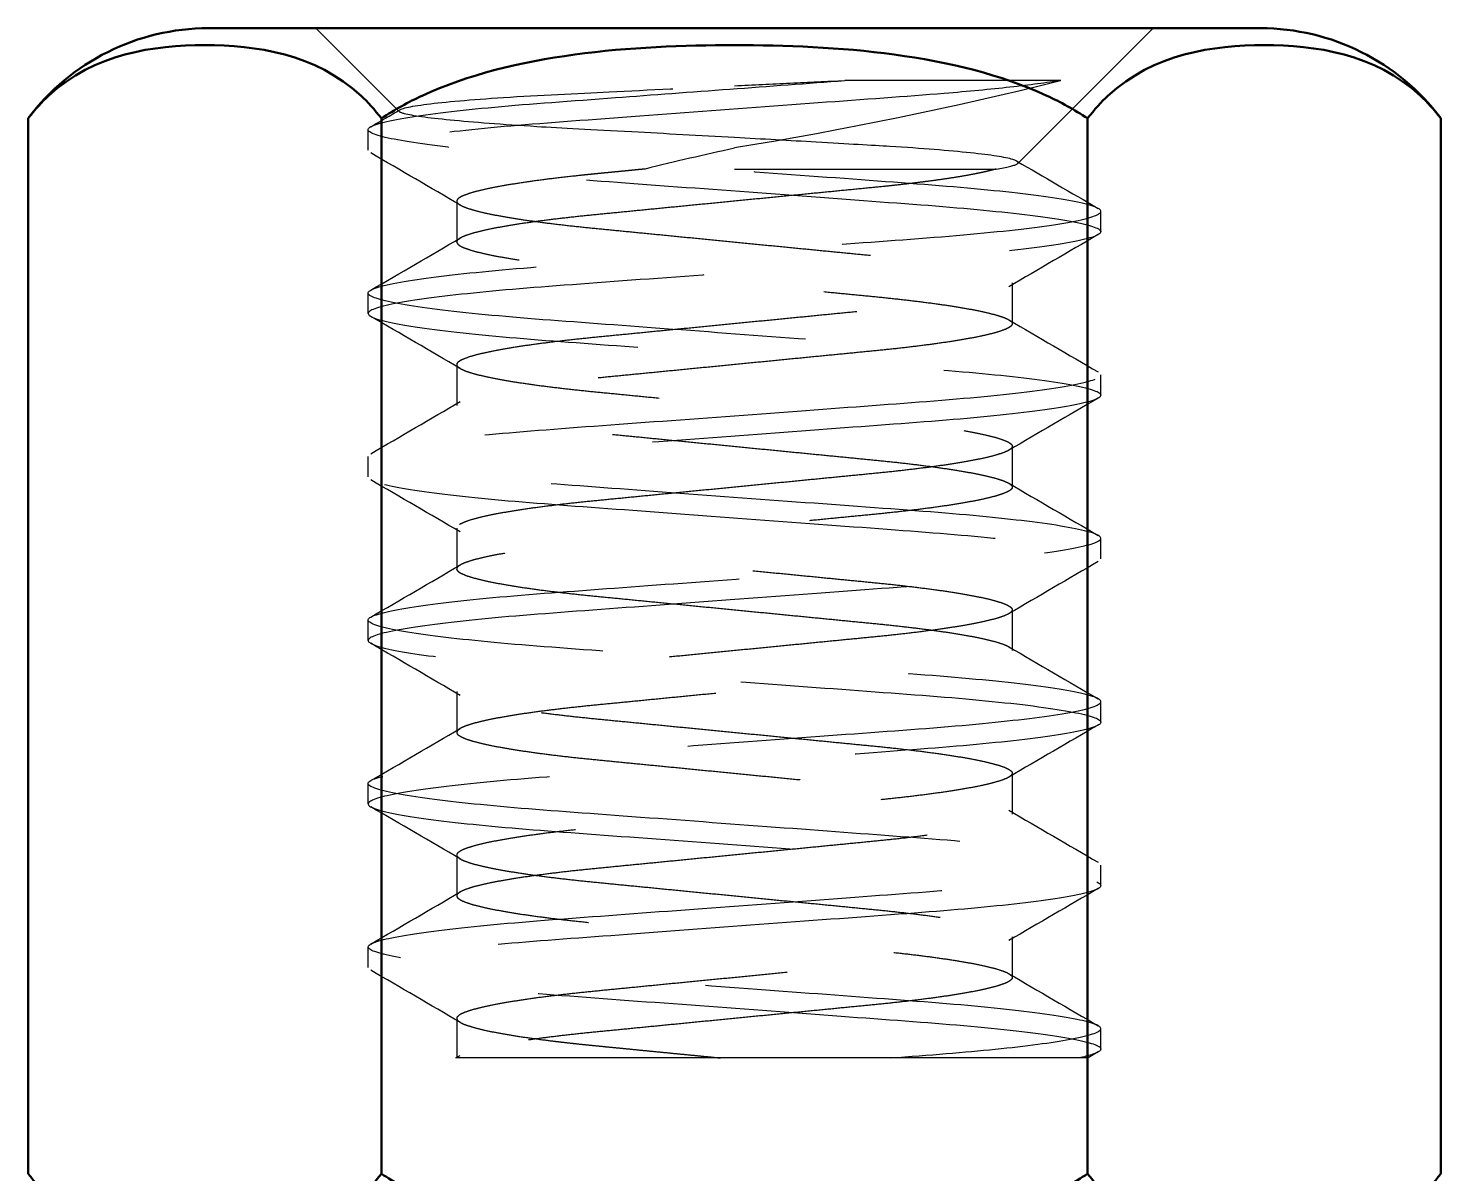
# Model space of a CAD drawing. Header units: millimetres. Extents: x 0 to 420, y 0 to 297.
# Drawn here: x 94.45 to 99.93, y 192.36 to 196.81 of the extents above; entities that cross this region are included whole.
import ezdxf

# ---------------------------------------------------------------- set-up
doc = ezdxf.new("R2010")
doc.units = ezdxf.units.MM
doc.header["$LTSCALE"] = 0.75
doc.linetypes.add('HIDDEN2', pattern=[4.7625, 3.175, -1.5875])
doc.layers.add('Hidden', color=7, linetype='HIDDEN2', lineweight=25)
doc.layers.add('Visible', color=7, linetype='Continuous', lineweight=50)

msp = doc.modelspace()

# ---------------------------------------------------------------- linework, layer by layer
at = {"layer": 'Hidden', "extrusion": (-1e-16, -1, 0)}
for p, q in [((95.7685, 196.6116), (95.5653, 196.8148)), ((98.6133, 196.6116), (98.8165, 196.8148)), ((95.8894, 196.4907), (95.7685, 196.6116)), ((98.4575, 196.6116), (97.6193, 196.6116)), ((98.6133, 196.6116), (98.2912, 196.2894)), ((95.7685, 196.3416), (95.7685, 196.4209)), ((96.1122, 196.1431), (96.1122, 195.9844)), ((98.6133, 196.0241), (98.6133, 196.1034)), ((98.2696, 195.8256), (98.2696, 195.6669)), ((95.7685, 195.7066), (95.7685, 195.7859)), ((96.1122, 195.5081), (96.1122, 195.3494)), ((98.6133, 195.3891), (98.6133, 195.4684)), ((95.7685, 195.0716), (95.7685, 195.1509)), ((98.2696, 195.1906), (98.2696, 195.0319)), ((96.1122, 194.8731), (96.1122, 194.7144)), ((98.6133, 194.7541), (98.6133, 194.8334)), ((98.2696, 194.5556), (98.2696, 194.3969)), ((95.7685, 194.4366), (95.7685, 194.5159)), ((96.1122, 194.2381), (96.1122, 194.0794)), ((98.6133, 194.1191), (98.6133, 194.1984)), ((98.2696, 193.9206), (98.2696, 193.7619)), ((95.7685, 193.8016), (95.7685, 193.8809)), ((96.1122, 193.6031), (96.1122, 193.4444)), ((98.6133, 193.4841), (98.6133, 193.5634)), ((98.2696, 193.2856), (98.2696, 193.1269)), ((95.7685, 193.1666), (95.7685, 193.2459)), ((96.1122, 192.9681), (96.1122, 192.8148)), ((98.6133, 192.8491), (98.6133, 192.9284)), ((96.1091, 192.8148), (96.1255, 192.8244)), ((97.7967, 192.8148), (96.1091, 192.8148)), ((98.5286, 192.8148), (97.7967, 192.8148)), ((98.6034, 192.8379), (98.5636, 192.8148))]:
    msp.add_line(p, q, dxfattribs=at)
at = {"layer": 'Hidden'}
for centre, radius, start, end in [((94.7747, 211.2951), 15.1379, 279.18259, 284.08005), ((99.4631, 185.774), 10.8157, 102.12697, 104.01238)]:
    msp.add_arc(centre, radius, start, end, dxfattribs=at)
for points, knots in [([(98.4575, 196.6116), (98.4041, 196.6028), (98.338, 196.5941), (98.185, 196.5772), (98.0993, 196.569), (97.8575, 196.5491), (97.6915, 196.5376), (97.3345, 196.511), (97.1466, 196.497), (96.775, 196.4694), (96.5954, 196.4565), (96.2806, 196.432), (96.1468, 196.419), (95.9292, 196.3916), (95.8498, 196.3775), (95.7644, 196.3509), (95.7572, 196.3396), (95.8135, 196.3141), (95.8766, 196.3006), (96.0681, 196.2728), (96.1965, 196.259), (96.4941, 196.2338), (96.6585, 196.2224), (97.0131, 196.196), (97.2004, 196.1821), (97.5715, 196.1545), (97.7514, 196.1412), (98.0698, 196.1173), (98.2068, 196.1044), (98.4322, 196.0772), (98.5163, 196.0631), (98.6127, 196.0363), (98.6252, 196.0247), (98.5787, 195.9995), (98.5207, 195.986), (98.3377, 195.9582), (98.212, 195.9442), (97.9184, 195.9186), (97.7556, 195.9073), (97.4035, 195.8811), (97.217, 195.8672), (96.8453, 195.8396), (96.6638, 195.8261), (96.3412, 195.8021), (96.2015, 195.7895), (95.9691, 195.7625), (95.8806, 195.7484), (95.7744, 195.7214), (95.757, 195.7095), (95.7946, 195.6845), (95.8482, 195.6711), (96.0224, 195.6434), (96.144, 195.6293), (96.4316, 195.6035), (96.5926, 195.5923), (96.9421, 195.5663), (97.1276, 195.5525), (97.4998, 195.5248), (97.6828, 195.5112), (98.0099, 195.4869), (98.1524, 195.4747), (98.3918, 195.4479), (98.4846, 195.4338), (98.601, 195.4065), (98.6235, 195.3944), (98.5949, 195.3696), (98.5459, 195.3563), (98.3806, 195.3287), (98.2633, 195.3146), (97.982, 195.2885), (97.8227, 195.2773), (97.4759, 195.2515), (97.2914, 195.2378), (96.9189, 195.2101), (96.7346, 195.1964), (96.4032, 195.1717), (96.2579, 195.1599), (96.0115, 195.1332), (95.9146, 195.1192), (95.788, 195.0917), (95.7605, 195.0791), (95.7802, 195.0545), (95.8247, 195.0414), (95.9812, 195.0139), (96.0943, 194.9998), (96.3694, 194.9735), (96.5271, 194.9622), (96.8712, 194.9366), (97.0546, 194.9229), (97.4271, 194.8952), (97.6126, 194.8814), (97.9482, 194.8565), (98.0962, 194.8449), (98.3491, 194.8184), (98.4498, 194.8045), (98.586, 194.7768), (98.6185, 194.7637), (98.6071, 194.7393), (98.5668, 194.7263), (98.4199, 194.6992), (98.3131, 194.6853), (98.0499, 194.6591), (97.8972, 194.6479), (97.5536, 194.6223), (97.3646, 194.6082), (96.9911, 194.5804), (96.81, 194.567), (96.4707, 194.5417), (96.316, 194.5302), (96.0524, 194.5034), (95.947, 194.4893), (95.8066, 194.4621), (95.7703, 194.4492), (95.7668, 194.4252), (95.8025, 194.412), (95.9439, 194.3843), (96.0471, 194.3704), (96.3042, 194.344), (96.4542, 194.3326), (96.7924, 194.3075), (96.9787, 194.2936), (97.351, 194.2659), (97.5336, 194.2523), (97.8759, 194.2268), (98.0325, 194.2155), (98.3034, 194.189), (98.4136, 194.1749), (98.5642, 194.1475), (98.6056, 194.1344), (98.6194, 194.11), (98.5883, 194.0971), (98.4548, 194.0694), (98.3552, 194.0554), (98.1041, 194.0289), (97.9568, 194.0173), (97.6225, 193.9924), (97.4373, 193.9786), (97.0647, 193.9509), (96.8811, 193.9373), (96.5362, 193.9116), (96.378, 193.9004), (96.1011, 193.8741), (95.9868, 193.86), (95.8278, 193.8325), (95.7821, 193.8193), (95.7597, 193.7946), (95.7859, 193.7822), (95.9096, 193.7547), (96.0052, 193.7407), (96.2496, 193.714), (96.3941, 193.7021), (96.7243, 193.6775), (96.9083, 193.6638), (97.2807, 193.6361), (97.4655, 193.6224), (97.8131, 193.5965), (97.9729, 193.5853), (98.256, 193.5593), (98.3746, 193.5452), (98.5425, 193.5176), (98.5928, 193.5043), (98.624, 193.4794), (98.603, 193.4674), (98.4895, 193.4402), (98.398, 193.4261), (98.1606, 193.3992), (98.0189, 193.3869), (97.6931, 193.3627), (97.5106, 193.3491), (97.1385, 193.3214), (96.9526, 193.3076), (96.6024, 193.2815), (96.4409, 193.2703), (96.1515, 193.2446), (96.0287, 193.2305), (95.8519, 193.2027), (95.797, 193.1894), (95.7568, 193.1643), (95.7727, 193.1525), (95.8761, 193.1256), (95.9633, 193.1115), (96.1937, 193.0844), (96.3325, 193.0717), (96.6539, 193.0478), (96.835, 193.0343), (97.2065, 193.0067), (97.3932, 192.9928), (97.7461, 192.9665), (97.9093, 192.9552), (98.2046, 192.9297), (98.3315, 192.9157), (98.5169, 192.8879), (98.5762, 192.8744), (98.6156, 192.854), (98.6173, 192.847), (98.5939, 192.8315), (98.568, 192.8232), (98.5286, 192.8148)], [0.000002, 0.000002, 0.000002, 0.000002, 0.035318, 0.035318, 0.069792, 0.069792, 0.124002, 0.124002, 0.17999, 0.17999, 0.237158, 0.237158, 0.291801, 0.291801, 0.348578, 0.348578, 0.403782, 0.403782, 0.459082, 0.459082, 0.515915, 0.515915, 0.57023, 0.57023, 0.626145, 0.626145, 0.682961, 0.682961, 0.737536, 0.737536, 0.794238, 0.794238, 0.849899, 0.849899, 0.905145, 0.905145, 0.962573, 0.962573, 1.017084, 1.017084, 1.072972, 1.072972, 1.129846, 1.129846, 1.18425, 1.18425, 1.240711, 1.240711, 1.296665, 1.296665, 1.351694, 1.351694, 1.40889, 1.40889, 1.463476, 1.463476, 1.51915, 1.51915, 1.575963, 1.575963, 1.630228, 1.630228, 1.686489, 1.686489, 1.742839, 1.742839, 1.797698, 1.797698, 1.85471, 1.85471, 1.909468, 1.909468, 1.964974, 1.964974, 2.021772, 2.021772, 2.075993, 2.075993, 2.132099, 2.132099, 2.188929, 2.188929, 2.243665, 2.243665, 2.300543, 2.300543, 2.355559, 2.355559, 2.410948, 2.410948, 2.467773, 2.467773, 2.522042, 2.522042, 2.57804, 2.57804, 2.635408, 2.635408, 2.69007, 2.69007, 2.745922, 2.745922, 2.8004, 2.8004, 2.857792, 2.857792, 2.913002, 2.913002, 2.968629, 2.968629, 3.025295, 3.025295, 3.079836, 3.079836, 3.136616, 3.136616, 3.192496, 3.192496, 3.246777, 3.246777, 3.303574, 3.303574, 3.358839, 3.358839, 3.414009, 3.414009, 3.47075, 3.47075, 3.525358, 3.525358, 3.582492, 3.582492, 3.638444, 3.638444, 3.69262, 3.69262, 3.74936, 3.74936, 3.804707, 3.804707, 3.859569, 3.859569, 3.916407, 3.916407, 3.971104, 3.971104, 4.027714, 4.027714, 4.083788, 4.083788, 4.137943, 4.137943, 4.194667, 4.194667, 4.250145, 4.250145, 4.304773, 4.304773, 4.36176, 4.36176, 4.416593, 4.416593, 4.472746, 4.472746, 4.528989, 4.528989, 4.583214, 4.583214, 4.639966, 4.639966, 4.695626, 4.695626, 4.75011, 4.75011, 4.807294, 4.807294, 4.862311, 4.862311, 4.918097, 4.918097, 4.97455, 4.97455, 5.028943, 5.028943, 5.085771, 5.085771, 5.141657, 5.141657, 5.196095, 5.196095, 5.253525, 5.253525, 5.30877, 5.30877, 5.342596, 5.342596, 5.377486, 5.377486, 5.377486, 5.377486]), ([(97.7967, 192.8148), (97.948, 192.826), (98.0856, 192.8367), (98.3255, 192.8613), (98.424, 192.8743), (98.5695, 192.9012), (98.6101, 192.9147), (98.616, 192.9387), (98.5845, 192.9512), (98.4534, 192.9783), (98.3527, 192.9924), (98.0958, 193.0194), (97.9428, 193.0312), (97.6064, 193.0563), (97.4268, 193.0696), (97.0544, 193.0973), (96.8651, 193.1114), (96.5178, 193.1373), (96.3621, 193.1484), (96.0924, 193.1744), (95.982, 193.1883), (95.8232, 193.2159), (95.7777, 193.2296), (95.7622, 193.2539), (95.7889, 193.266), (95.9104, 193.2929), (96.0065, 193.307), (96.2564, 193.3342), (96.4077, 193.3464), (96.7412, 193.3712), (96.9192, 193.3845), (97.2901, 193.4121), (97.4797, 193.4262), (97.8305, 193.4523), (97.9892, 193.4635), (98.2653, 193.4893), (98.3793, 193.503), (98.5468, 193.5307), (98.597, 193.5444), (98.6223, 193.5691), (98.6004, 193.5809), (98.4882, 193.6075), (98.3968, 193.6216), (98.154, 193.6491), (98.0043, 193.6617), (97.6738, 193.6863), (97.4974, 193.6994), (97.1281, 193.7269), (96.9384, 193.741), (96.5842, 193.7673), (96.4225, 193.7786), (96.1403, 193.8042), (96.023, 193.8178), (95.8474, 193.8455), (95.7924, 193.8593), (95.7579, 193.8843), (95.7753, 193.8958), (95.8785, 193.9223), (95.9655, 193.9363), (96.2015, 193.964), (96.3495, 193.9771), (96.6772, 194.0015), (96.852, 194.0145), (97.2196, 194.0418), (97.4092, 194.0559), (97.7665, 194.0825), (97.9311, 194.0939), (98.2188, 194.1193), (98.3392, 194.1329), (98.5223, 194.1606), (98.5815, 194.1744), (98.6247, 194.1997), (98.6114, 194.211), (98.5164, 194.2374), (98.4335, 194.2513), (98.206, 194.2789), (98.0627, 194.2923), (97.7422, 194.3162), (97.5695, 194.329), (97.2044, 194.3562), (97.0149, 194.3703), (96.6539, 194.3971), (96.4857, 194.4088), (96.1912, 194.4339), (96.0673, 194.4474), (95.8745, 194.4752), (95.81, 194.4892), (95.7572, 194.5149), (95.7659, 194.5261), (95.8522, 194.5522), (95.9306, 194.5661), (96.1501, 194.5938), (96.2902, 194.6073), (96.6055, 194.6314), (96.7762, 194.6438), (97.1382, 194.6708), (97.3262, 194.6848), (97.6837, 194.7114), (97.8502, 194.723), (98.154, 194.7478), (98.2865, 194.7616), (98.4878, 194.7893), (98.5561, 194.803), (98.6228, 194.8287), (98.6211, 194.8399), (98.547, 194.8661), (98.4727, 194.8802), (98.2636, 194.9078), (98.133, 194.921), (97.8253, 194.9457), (97.6498, 194.958), (97.2818, 194.9854), (97.0932, 194.9995), (96.7332, 195.0262), (96.5648, 195.0382), (96.2557, 195.0627), (96.1197, 195.0764), (95.9101, 195.1041), (95.8372, 195.1178), (95.7616, 195.1437), (95.7585, 195.1549), (95.8229, 195.1809), (95.8928, 195.195), (96.0945, 195.2226), (96.2221, 195.2359), (96.5238, 195.2609), (96.6959, 195.2729), (97.0607, 195.3), (97.2498, 195.3141), (97.6123, 195.341), (97.7827, 195.3534), (98.0971, 195.3775), (98.2365, 195.3911), (98.4545, 195.4188), (98.532, 195.4326), (98.6166, 195.4587), (98.6245, 195.4699), (98.5699, 195.4956), (98.5045, 195.5097), (98.3104, 195.5375), (98.1859, 195.5509), (97.8902, 195.576), (97.7215, 195.5877), (97.3599, 195.6146), (97.1705, 195.6287), (96.8055, 195.6559), (96.6332, 195.6686), (96.3137, 195.6925), (96.171, 195.7059), (95.945, 195.7336), (95.863, 195.7475), (95.7695, 195.7738), (95.7571, 195.7851), (95.8022, 195.8105), (95.8632, 195.8246), (96.0499, 195.8524), (96.1713, 195.8659), (96.4611, 195.8913), (96.6268, 195.9027), (96.9851, 195.9294), (97.1748, 195.9435), (97.5417, 195.9708), (97.7158, 195.9837), (98.0402, 196.0079), (98.186, 196.0209), (98.4195, 196.0485), (98.5058, 196.0625), (98.6075, 196.0889), (98.6241, 196.1004), (98.588, 196.1255), (98.5323, 196.1393), (98.3553, 196.167), (98.2374, 196.1806), (97.9543, 196.2062), (97.792, 196.2175), (97.4373, 196.2439), (97.2476, 196.258), (96.8786, 196.2854), (96.7024, 196.2985), (96.3724, 196.3231), (96.2231, 196.3358), (95.9815, 196.3633), (95.8908, 196.3773), (95.7803, 196.404), (95.7591, 196.4157), (95.7861, 196.4404), (95.8372, 196.4541), (96.0061, 196.4819), (96.1207, 196.4956), (96.3978, 196.5213), (96.5571, 196.5325), (96.8723, 196.556), (97.022, 196.5671), (97.3243, 196.5896), (97.475, 196.6008), (97.6193, 196.6116)], [0, 0, 0, 0, 0.050282, 0.050282, 0.10263, 0.10263, 0.159334, 0.159334, 0.213574, 0.213574, 0.269864, 0.269864, 0.325659, 0.325659, 0.380522, 0.380522, 0.437545, 0.437545, 0.491972, 0.491972, 0.547478, 0.547478, 0.604122, 0.604122, 0.658225, 0.658225, 0.714317, 0.714317, 0.770509, 0.770509, 0.825203, 0.825203, 0.882043, 0.882043, 0.936643, 0.936643, 0.991983, 0.991983, 1.048613, 1.048613, 1.102675, 1.102675, 1.158613, 1.158613, 1.215284, 1.215284, 1.269857, 1.269857, 1.326565, 1.326565, 1.381423, 1.381423, 1.436647, 1.436647, 1.493306, 1.493306, 1.547416, 1.547416, 1.603247, 1.603247, 1.660456, 1.660456, 1.714956, 1.714956, 1.771583, 1.771583, 1.826767, 1.826767, 1.881925, 1.881925, 1.938654, 1.938654, 1.99289, 1.99289, 2.048665, 2.048665, 2.105375, 2.105375, 2.159819, 2.159819, 2.216383, 2.216383, 2.272057, 2.272057, 2.327173, 2.327173, 2.384465, 2.384465, 2.438927, 2.438927, 2.494685, 2.494685, 2.551473, 2.551473, 2.605767, 2.605767, 2.661777, 2.661777, 2.715974, 2.715974, 2.772741, 2.772741, 2.828148, 2.828148, 2.882982, 2.882982, 2.939885, 2.939885, 2.994642, 2.994642, 3.051174, 3.051174, 3.107318, 3.107318, 3.161513, 3.161513, 3.218275, 3.218275, 3.273825, 3.273825, 3.328445, 3.328445, 3.385508, 3.385508, 3.440413, 3.440413, 3.496506, 3.496506, 3.552828, 3.552828, 3.607117, 3.607117, 3.663917, 3.663917, 3.719659, 3.719659, 3.774156, 3.774156, 3.831429, 3.831429, 3.886528, 3.886528, 3.942278, 3.942278, 3.998821, 3.998821, 4.053299, 4.053299, 4.110185, 4.110185, 4.166165, 4.166165, 4.22064, 4.22064, 4.278169, 4.278169, 4.333507, 4.333507, 4.389023, 4.389023, 4.445829, 4.445829, 4.500501, 4.500501, 4.557365, 4.557365, 4.61339, 4.61339, 4.667717, 4.667717, 4.724595, 4.724595, 4.780008, 4.780008, 4.835123, 4.835123, 4.892023, 4.892023, 4.946782, 4.946782, 5.003754, 5.003754, 5.059877, 5.059877, 5.114141, 5.114141, 5.170983, 5.170983, 5.226504, 5.226504, 5.281346, 5.281346, 5.32683, 5.32683, 5.372405, 5.372405, 5.372405, 5.372405]), ([(97.1909, 196.3901), (97.0567, 196.3976), (96.922, 196.4049), (96.64, 196.4201), (96.5176, 196.4264), (96.2895, 196.4404), (96.1754, 196.4491), (95.9994, 196.4663), (95.9391, 196.4747), (95.8937, 196.4867), (95.8869, 196.4904), (95.8908, 196.5023), (95.9276, 196.511), (96.0663, 196.5286), (96.1671, 196.5374), (96.4332, 196.5548), (96.5807, 196.5615), (96.8588, 196.5753), (97.0235, 196.5833), (97.1909, 196.5913)], [-0.2931947, -0.2931947, -0.2931947, -0.2931947, -0.2729539, -0.2729539, -0.2490881, -0.2490881, -0.2152153, -0.2152153, -0.1815403, -0.1815403, -0.1638761, -0.1638761, -0.1274616, -0.1274616, -0.0908505, -0.0908505, -0.0503262, -0.0503262, -0.000001, -0.000001, -0.000001, -0.000001]), ([(97.1909, 196.5913), (97.2629, 196.5948), (97.3352, 196.5982), (97.4786, 196.605), (97.5497, 196.6083), (97.6193, 196.6116)], [-0.0432802, -0.0432802, -0.0432802, -0.0432802, -0.02165021, -0.02165021, -0.00000099, -0.00000099, -0.00000099, -0.00000099]), ([(98.2064, 196.2679), (98.2492, 196.2745), (98.2764, 196.2808), (98.297, 196.292), (98.2952, 196.2979), (98.243, 196.3135), (98.1872, 196.3222), (98.0249, 196.3394), (97.9185, 196.3478), (97.7265, 196.3595), (97.6306, 196.365), (97.4053, 196.378), (97.2988, 196.384), (97.1909, 196.3901)], [-0.3362138, -0.3362138, -0.3362138, -0.3362138, -0.2703814, -0.2703814, -0.2118044, -0.2118044, -0.1424242, -0.1424242, -0.07128, -0.07128, -0.0324576, -0.0324576, -0.000001, -0.000001, -0.000001, -0.000001]), ([(97.1909, 196.2679), (97.3014, 196.2679), (97.4112, 196.2679), (97.6219, 196.2679), (97.7215, 196.2678), (97.9022, 196.2679), (97.9822, 196.2679), (98.1161, 196.2679), (98.1691, 196.2678), (98.2064, 196.2679)], [-0.1325912, -0.1325912, -0.1325912, -0.1325912, -0.099444, -0.099444, -0.066296, -0.066296, -0.033148, -0.033148, -0.000001, -0.000001, -0.000001, -0.000001])]:
    msp.add_open_spline(points, degree=3, knots=knots, dxfattribs=at)
for points in [[(95.7784, 196.4321), (95.8164, 196.4542), (95.8544, 196.4763), (95.8924, 196.4984)], [(96.1255, 196.1281), (96.0099, 196.1957), (95.8942, 196.2631), (95.7784, 196.3304)], [(98.2875, 196.2987), (98.3927, 196.2372), (98.4981, 196.1758), (98.6034, 196.1146)], [(95.7784, 195.7971), (95.8942, 195.8644), (96.0099, 195.9318), (96.1255, 195.9994)], [(98.6034, 196.0129), (98.4876, 195.9456), (98.3719, 195.8782), (98.2563, 195.8106)], [(96.1255, 195.4931), (96.0099, 195.5607), (95.8942, 195.6281), (95.7784, 195.6954)], [(98.2563, 195.6819), (98.3719, 195.6143), (98.4876, 195.5469), (98.6034, 195.4796)], [(98.6034, 195.3779), (98.4876, 195.3106), (98.3719, 195.2432), (98.2563, 195.1756)], [(95.7784, 195.1621), (95.8942, 195.2294), (96.0099, 195.2968), (96.1255, 195.3644)], [(96.1255, 194.8581), (96.0099, 194.9257), (95.8942, 194.9931), (95.7784, 195.0604)], [(98.2563, 195.0469), (98.3719, 194.9793), (98.4876, 194.9119), (98.6034, 194.8446)], [(95.7784, 194.5271), (95.8942, 194.5944), (96.0099, 194.6618), (96.1255, 194.7294)], [(98.6034, 194.7429), (98.4876, 194.6756), (98.3719, 194.6082), (98.2563, 194.5406)], [(96.1255, 194.2231), (96.0099, 194.2907), (95.8942, 194.3581), (95.7784, 194.4254)], [(98.2563, 194.4119), (98.3719, 194.3443), (98.4876, 194.2769), (98.6034, 194.2096)], [(95.7784, 193.8921), (95.8942, 193.9594), (96.0099, 194.0268), (96.1255, 194.0944)], [(98.6034, 194.1079), (98.4876, 194.0406), (98.3719, 193.9732), (98.2563, 193.9056)], [(96.1255, 193.5881), (96.0099, 193.6557), (95.8942, 193.7231), (95.7784, 193.7904)], [(98.2563, 193.7769), (98.3719, 193.7093), (98.4876, 193.6419), (98.6034, 193.5746)], [(95.7784, 193.2571), (95.8942, 193.3244), (96.0099, 193.3918), (96.1255, 193.4594)], [(98.6034, 193.4729), (98.4876, 193.4056), (98.3719, 193.3382), (98.2563, 193.2706)], [(96.1255, 192.9531), (96.0099, 193.0207), (95.8942, 193.0881), (95.7784, 193.1554)], [(98.2563, 193.1419), (98.3719, 193.0743), (98.4876, 193.0069), (98.6034, 192.9396)], [(98.5636, 192.8148), (98.5636, 192.8148), (98.5519, 192.8148), (98.5286, 192.8148)]]:
    msp.add_open_spline(points, degree=3, dxfattribs=at)
for points, weights, knots in [([(98.2064, 196.2679), (98.0729, 196.2297), (97.7303, 196.196), (97.1909, 196.1431), (96.6516, 196.0902), (96.1122, 196.0373), (96.1122, 195.9844), (96.1122, 195.9315), (96.6516, 195.8785), (97.1909, 195.8256), (97.7303, 195.7727), (98.2696, 195.7198), (98.2696, 195.6669), (98.2696, 195.614), (97.7303, 195.561), (97.1909, 195.5081), (96.6516, 195.4552), (96.1122, 195.4023), (96.1122, 195.3494), (96.1122, 195.2965), (96.6516, 195.2435), (97.1909, 195.1906), (97.7303, 195.1377), (98.2696, 195.0848), (98.2696, 195.0319), (98.2696, 194.979), (97.7303, 194.926), (97.1909, 194.8731), (96.6516, 194.8202), (96.1122, 194.7673), (96.1122, 194.7144), (96.1122, 194.6615), (96.6516, 194.6085), (97.1909, 194.5556), (97.7303, 194.5027), (98.2696, 194.4498), (98.2696, 194.3969), (98.2696, 194.344), (97.7303, 194.291), (97.1909, 194.2381), (96.6516, 194.1852), (96.1122, 194.1323), (96.1122, 194.0794), (96.1122, 194.0265), (96.6516, 193.9735), (97.1909, 193.9206), (97.7303, 193.8677), (98.2696, 193.8148), (98.2696, 193.7619), (98.2696, 193.709), (97.7303, 193.656), (97.1909, 193.6031), (96.6516, 193.5502), (96.1122, 193.4973), (96.1122, 193.4444), (96.1122, 193.3915), (96.6516, 193.3385), (97.1909, 193.2856), (97.7303, 193.2327), (98.2696, 193.1798), (98.2696, 193.1269), (98.2696, 193.074), (97.7303, 193.021), (97.1909, 192.9681), (96.6516, 192.9152), (96.1477, 192.8658), (96.114, 192.8148)], [0.940574822065, 0.910505680802, 1, 0.866025403784, 1, 0.866025403784, 1, 0.866025403784, 1, 0.866025403784, 1, 0.866025403784, 1, 0.866025403784, 1, 0.866025403784, 1, 0.866025403784, 1, 0.866025403784, 1, 0.866025403784, 1, 0.866025403784, 1, 0.866025403784, 1, 0.866025403784, 1, 0.866025403784, 1, 0.866025403784, 1, 0.866025403784, 1, 0.866025403784, 1, 0.866025403784, 1, 0.866025403784, 1, 0.866025403784, 1, 0.866025403784, 1, 0.866025403784, 1, 0.866025403784, 1, 0.866025403784, 1, 0.866025403784, 1, 0.866025403784, 1, 0.866025403784, 1, 0.866025403784, 1, 0.866025403784, 1, 0.866025403784, 1, 0.866025403784, 1, 0.873717979399, 0.985498235939], [0.0972084, 0.0972084, 0.0972084, 0.1041667, 0.1041667, 0.1145833, 0.1145833, 0.125, 0.125, 0.1354167, 0.1354167, 0.1458333, 0.1458333, 0.15625, 0.15625, 0.1666667, 0.1666667, 0.1770833, 0.1770833, 0.1875, 0.1875, 0.1979167, 0.1979167, 0.2083333, 0.2083333, 0.21875, 0.21875, 0.2291667, 0.2291667, 0.2395833, 0.2395833, 0.25, 0.25, 0.2604167, 0.2604167, 0.2708333, 0.2708333, 0.28125, 0.28125, 0.2916667, 0.2916667, 0.3020833, 0.3020833, 0.3125, 0.3125, 0.3229167, 0.3229167, 0.3333333, 0.3333333, 0.34375, 0.34375, 0.3541667, 0.3541667, 0.3645833, 0.3645833, 0.375, 0.375, 0.3854167, 0.3854167, 0.3958333, 0.3958333, 0.40625, 0.40625, 0.4166667, 0.4166667, 0.4270833, 0.4270833, 0.4369019, 0.4369019, 0.4369019]), ([(96.8442, 196.2679), (96.7436, 196.258), (96.6516, 196.249), (96.1122, 196.196), (96.1122, 196.1431), (96.1122, 196.0902), (96.6516, 196.0373), (97.1909, 195.9844), (97.7303, 195.9315), (98.2696, 195.8785), (98.2696, 195.8256), (98.2696, 195.7727), (97.7303, 195.7198), (97.1909, 195.6669), (96.6516, 195.614), (96.1122, 195.561), (96.1122, 195.5081), (96.1122, 195.4552), (96.6516, 195.4023), (97.1909, 195.3494), (97.7303, 195.2965), (98.2696, 195.2435), (98.2696, 195.1906), (98.2696, 195.1377), (97.7303, 195.0848), (97.1909, 195.0319), (96.6516, 194.979), (96.1122, 194.926), (96.1122, 194.8731), (96.1122, 194.8202), (96.6516, 194.7673), (97.1909, 194.7144), (97.7303, 194.6615), (98.2696, 194.6085), (98.2696, 194.5556), (98.2696, 194.5027), (97.7303, 194.4498), (97.1909, 194.3969), (96.6516, 194.344), (96.1122, 194.291), (96.1122, 194.2381), (96.1122, 194.1852), (96.6516, 194.1323), (97.1909, 194.0794), (97.7303, 194.0265), (98.2696, 193.9735), (98.2696, 193.9206), (98.2696, 193.8677), (97.7303, 193.8148), (97.1909, 193.7619), (96.6516, 193.709), (96.1122, 193.656), (96.1122, 193.6031), (96.1122, 193.5502), (96.6516, 193.4973), (97.1909, 193.4444), (97.7303, 193.3915), (98.2696, 193.3385), (98.2696, 193.2856), (98.2696, 193.2327), (97.7303, 193.1798), (97.1909, 193.1269), (96.6516, 193.074), (96.1122, 193.021), (96.1122, 192.9681), (96.1122, 192.9152), (96.6516, 192.8623), (96.8765, 192.8402), (97.136, 192.8148)], [0.958435398186, 0.974280095017, 1, 0.866025403784, 1, 0.866025403784, 1, 0.866025403784, 1, 0.866025403784, 1, 0.866025403784, 1, 0.866025403784, 1, 0.866025403784, 1, 0.866025403784, 1, 0.866025403784, 1, 0.866025403784, 1, 0.866025403784, 1, 0.866025403784, 1, 0.866025403784, 1, 0.866025403784, 1, 0.866025403784, 1, 0.866025403784, 1, 0.866025403784, 1, 0.866025403784, 1, 0.866025403784, 1, 0.866025403784, 1, 0.866025403784, 1, 0.866025403784, 1, 0.866025403784, 1, 0.866025403784, 1, 0.866025403784, 1, 0.866025403784, 1, 0.866025403784, 1, 0.866025403784, 1, 0.866025403784, 1, 0.866025403784, 1, 0.866025403784, 1, 0.866025403784, 1, 0.939380017538, 0.933617931685], [0.1125836, 0.1125836, 0.1125836, 0.1145833, 0.1145833, 0.125, 0.125, 0.1354167, 0.1354167, 0.1458333, 0.1458333, 0.15625, 0.15625, 0.1666667, 0.1666667, 0.1770833, 0.1770833, 0.1875, 0.1875, 0.1979167, 0.1979167, 0.2083333, 0.2083333, 0.21875, 0.21875, 0.2291667, 0.2291667, 0.2395833, 0.2395833, 0.25, 0.25, 0.2604167, 0.2604167, 0.2708333, 0.2708333, 0.28125, 0.28125, 0.2916667, 0.2916667, 0.3020833, 0.3020833, 0.3125, 0.3125, 0.3229167, 0.3229167, 0.3333333, 0.3333333, 0.34375, 0.34375, 0.3541667, 0.3541667, 0.3645833, 0.3645833, 0.375, 0.375, 0.3854167, 0.3854167, 0.3958333, 0.3958333, 0.40625, 0.40625, 0.4166667, 0.4166667, 0.4270833, 0.4270833, 0.4375, 0.4375, 0.4479167, 0.4479167, 0.4526299, 0.4526299, 0.4526299])]:
    msp.add_rational_spline(points, weights, degree=2, knots=knots, dxfattribs=at)
at = {"layer": 'Visible', "extrusion": (-1e-16, -1, 0)}
for p, q in [((99.2333, 196.8148), (95.1485, 196.8148)), ((94.4485, 196.4648), (94.4485, 192.3648)), ((95.8197, 196.4648), (95.8197, 192.3648)), ((98.5621, 196.4648), (98.5621, 192.3648)), ((99.9333, 196.4648), (99.9333, 192.3648))]:
    msp.add_line(p, q, dxfattribs=at)
at = {"layer": 'Visible', "extrusion": (0, 0, -1)}
for centre, start, end in [((-95.1485, 195.9398), 36.8699, 90), ((-99.2333, 195.9398), 90, 143.1301)]:
    msp.add_arc(centre, 0.875, start, end, dxfattribs=at)
at = {"layer": 'Visible'}
for points, knots in [([(95.8197, 196.4648), (95.7937, 196.4984), (95.7665, 196.5287), (95.5635, 196.717), (95.3295, 196.7491), (94.9387, 196.7491), (94.7047, 196.717), (94.5017, 196.5287), (94.4745, 196.4984), (94.4485, 196.4648)], [-0.5239893, -0.5239893, -0.5239893, -0.5239893, -0.5069652, -0.5069652, -0.3897115, -0.3897115, -0.2724577, -0.2724577, -0.2554337, -0.2554337, -0.2554337, -0.2554337]), ([(98.5621, 196.4648), (98.5101, 196.4984), (98.4557, 196.5287), (98.0497, 196.717), (97.5818, 196.7491), (96.8001, 196.7491), (96.3321, 196.717), (95.9261, 196.5287), (95.8717, 196.4984), (95.8197, 196.4648)], [0.2554337, 0.2554337, 0.2554337, 0.2554337, 0.2724577, 0.2724577, 0.3897115, 0.3897115, 0.5069652, 0.5069652, 0.5239893, 0.5239893, 0.5239893, 0.5239893]), ([(99.9333, 196.4648), (99.9073, 196.4984), (99.8801, 196.5287), (99.6771, 196.717), (99.4431, 196.7491), (99.0523, 196.7491), (98.8183, 196.717), (98.6153, 196.5287), (98.5881, 196.4984), (98.5621, 196.4648)], [0.2554337, 0.2554337, 0.2554337, 0.2554337, 0.2724577, 0.2724577, 0.3897115, 0.3897115, 0.5069652, 0.5069652, 0.5239893, 0.5239893, 0.5239893, 0.5239893]), ([(94.4485, 192.3648), (94.4745, 192.3311), (94.5017, 192.3008), (94.7047, 192.1125), (94.9387, 192.0804), (95.1341, 192.0804), (95.3295, 192.0804), (95.5635, 192.1125), (95.7665, 192.3008), (95.7937, 192.3311), (95.8197, 192.3648)], [0.6451452, 0.6451452, 0.6451452, 0.6451452, 0.6621692, 0.6621692, 0.779423, 0.779423, 0.779423, 0.8966767, 0.8966767, 0.9137008, 0.9137008, 0.9137008, 0.9137008]), ([(95.8197, 192.3648), (95.8717, 192.3311), (95.9261, 192.3008), (96.3321, 192.1125), (96.8001, 192.0804), (97.1909, 192.0804), (97.5818, 192.0804), (98.0497, 192.1125), (98.4557, 192.3008), (98.5101, 192.3311), (98.5621, 192.3648)], [0.6451452, 0.6451452, 0.6451452, 0.6451452, 0.6621692, 0.6621692, 0.779423, 0.779423, 0.779423, 0.8966767, 0.8966767, 0.9137008, 0.9137008, 0.9137008, 0.9137008]), ([(98.5621, 192.3648), (98.5881, 192.3311), (98.6153, 192.3008), (98.8183, 192.1125), (99.0523, 192.0804), (99.2477, 192.0804), (99.4431, 192.0804), (99.6771, 192.1125), (99.8801, 192.3008), (99.9073, 192.3311), (99.9333, 192.3648)], [0.6451452, 0.6451452, 0.6451452, 0.6451452, 0.6621692, 0.6621692, 0.779423, 0.779423, 0.779423, 0.8966767, 0.8966767, 0.9137008, 0.9137008, 0.9137008, 0.9137008])]:
    msp.add_open_spline(points, degree=3, knots=knots, dxfattribs=at)

doc.saveas('drawing.dxf')
